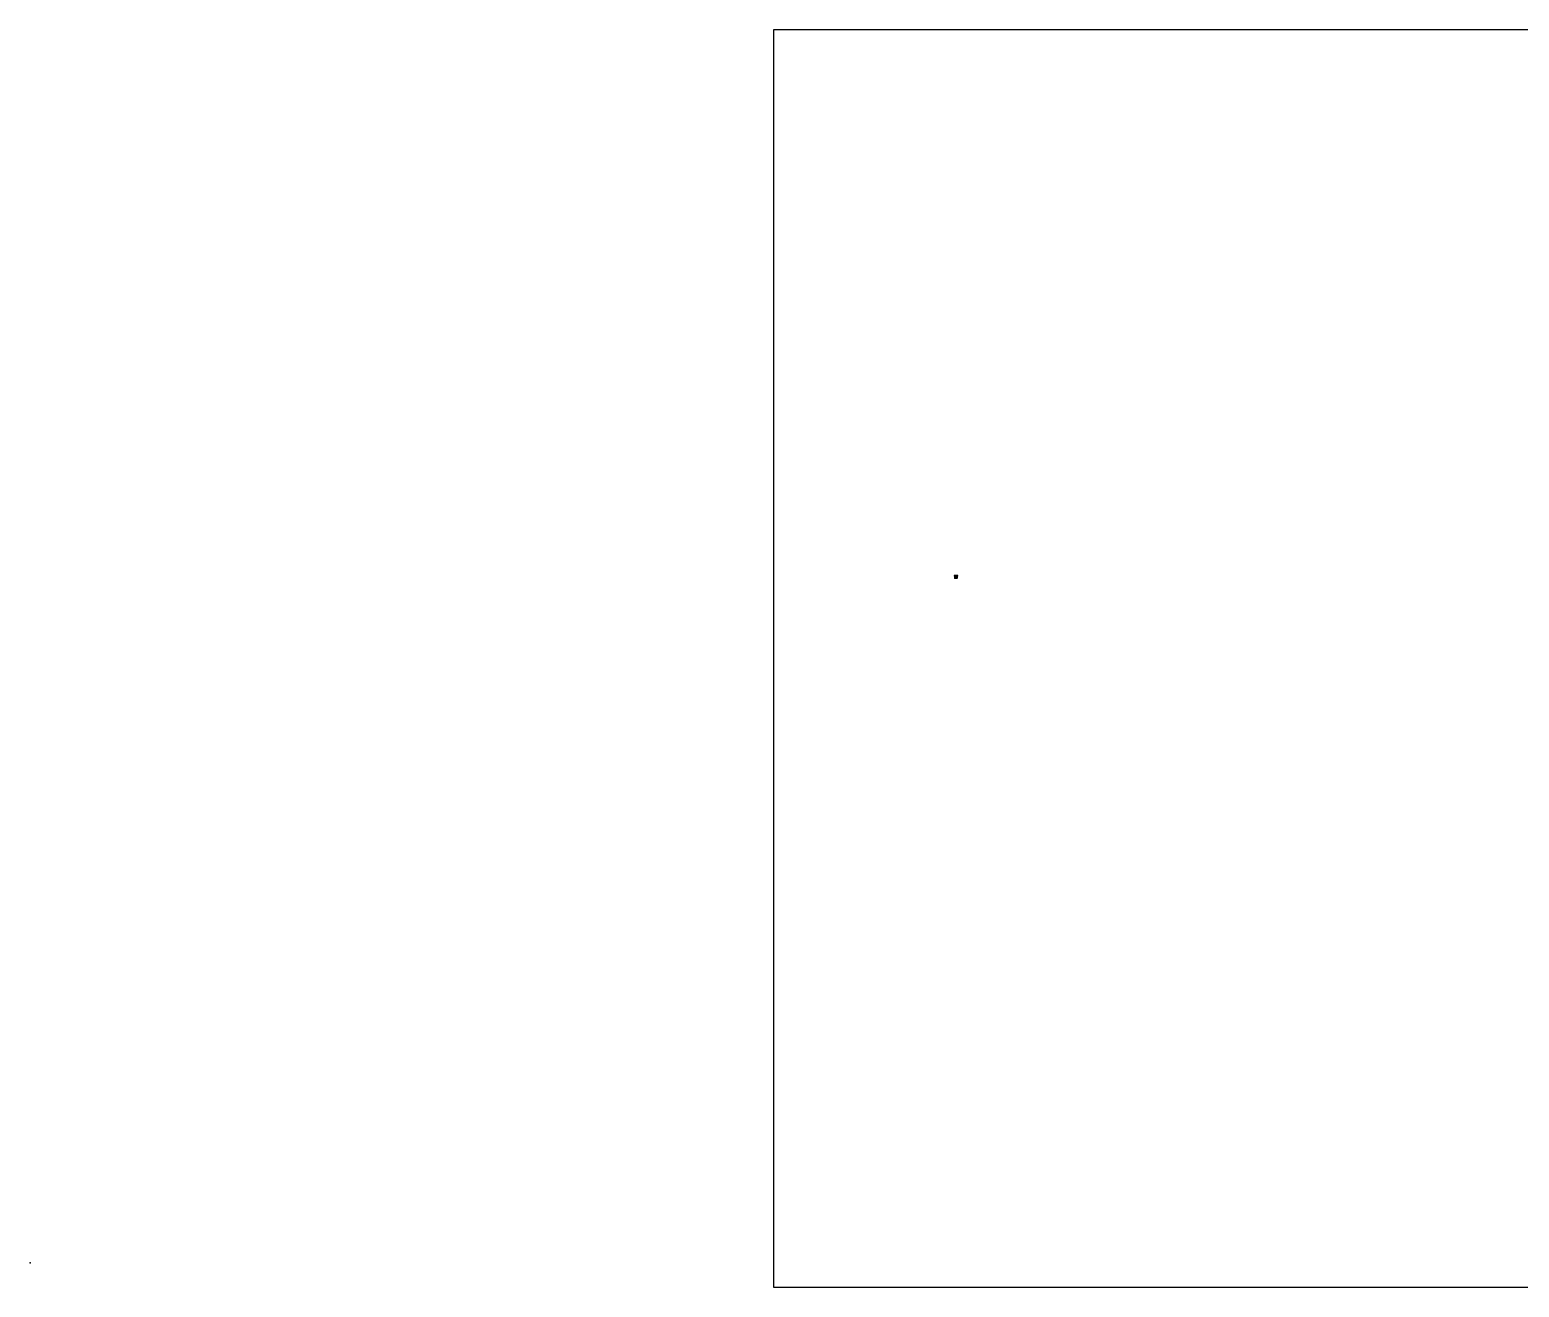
# Model space of a CAD drawing. Header units: millimetres. Extents: x 4107 to 6477, y 1389 to 3457.
# Drawn here: x 4107 to 5292, y 2406 to 3406 of the extents above; entities that cross this region are included whole.
import ezdxf

# ---------------------------------------------------------------- set-up
doc = ezdxf.new("R2010")
doc.units = ezdxf.units.MM
for name, color, linetype in [('F', 7, 'Continuous'), ('lahan', 82, 'Continuous'), ('O', 4, 'Continuous')]:
    doc.layers.add(name, color=color, linetype=linetype)
doc.layers.add('text', color=40, linetype='Continuous', lineweight=15)

# ---------------------------------------------------------------- blocks, each defined once
blk = doc.blocks.new('F22')
for p, q in [((-0.3, -0.4), (-0.3, -0.1)), ((-0.2, -0.4), (-0.3, -0.4)), ((0.1, 0), (-0.2, 0)), ((-0.2, -0.1), (-0.2, -0.4)), ((0.1, -0.4), (-0.2, -0.4)), ((-0.2, -0.4), (-0.2, -0.4)), ((0.2, -0.4), (0.1, -0.4)), ((0.2, -0.1), (0.2, -0.4)), ((0.2, -0.4), (0.2, -0.1)), ((0.2, -0.4), (0.2, -0.4))]:
    blk.add_line(p, q)
for centre, radius, start, end in [((-0.2, -0.1), 0.0762, 90, 180), ((0, -0.3), 0.243, 41.6173, 137.9693), ((-0.2, -0.1), 0.0762, 137.9693, 180), ((0, -0.4), 0.317, 50.7488, 128.995), ((0.1, -0.1), 0.0762, 3.9527, 90), ((0.1, -0.1), 0.0762, 0, 41.6173), ((0, -0.1), 0.243, 359.5199, 3.9527)]:
    blk.add_arc(centre, radius, start, end)

msp = doc.modelspace()

# ---------------------------------------------------------------- linework, layer by layer
at = {"color": 4}
for p, q in [((4843.3, 2972.2), (4843.3, 2972.2)), ((4843.3, 2972.2), (4843.3, 2972.2)), ((4843.3, 2972.2), (4843.3, 2972.2)), ((4843.3, 2972.2), (4843.3, 2972.2)), ((4843.4, 2972.3), (4843.4, 2972.3)), ((4843.4, 2972.3), (4843.4, 2972.3)), ((4843.4, 2972.3), (4843.4, 2972.3)), ((4843.4, 2972.2), (4843.4, 2972.2)), ((4843.4, 2972.2), (4843.4, 2972.2)), ((4843.4, 2972.2), (4843.4, 2972.2)), ((4843.5, 2972.2), (4843.5, 2972.2)), ((4843.5, 2972.2), (4843.5, 2972.2)), ((4844.1, 2972.3), (4844.1, 2972.3)), ((4844.1, 2972.3), (4844.1, 2972.3)), ((4844.1, 2972.3), (4844.1, 2972.3)), ((4844.1, 2972.2), (4844.1, 2972.2)), ((4844.1, 2972.2), (4844.1, 2972.2)), ((4844.1, 2972.2), (4844.1, 2972.2)), ((4844.1, 2972.2), (4844.1, 2972.2)), ((4844.2, 2972.3), (4844.2, 2972.3)), ((4844.2, 2972.3), (4844.2, 2972.3)), ((4844.2, 2972.3), (4844.2, 2972.3)), ((4844.2, 2972.2), (4844.2, 2972.2)), ((4844.2, 2972.2), (4844.2, 2972.2)), ((4844.3, 2972.2), (4844.3, 2972.2)), ((4844.6, 2971.5), (4844.6, 2971.5))]:
    msp.add_line(p, q, dxfattribs=at)
for centre, radius, start, end in [((4878.3, 2971.2), 35.3, 178.36, 181.3231), ((4843.5, 2970.4), 0.448, 174.1209, 188.6555), ((4843.1, 2970.2), 0.0334, 146.2965, 184.7733), ((4843, 2970.3), 0.0351, 326.2965, 8.6555), ((4843.1, 2970.2), 0.0295, 184.7733, 255.4071), ((4842.6, 2972.3), 0.426, 355.6228, 5.3317), ((4843.1, 2972.3), 0.00911, 71.4668, 182.2939), ((4843.4, 2972.3), 0.34, 182.2939, 185.3317), ((4843.4, 2969.6), 2.28, 48.5194, 97.5266), ((4843.3, 2969.5), 2.43, 48.7884, 95.0163), ((4843.4, 2969.7), 2.15, 46.9537, 98.2406), ((4842.8, 2971.7), 0.306, 355.7085, 42.0373), ((4842.9, 2971.7), 0.249, 347.0121, 46.8621), ((4843.5, 2971.3), 0.554, 68.3817, 134.1477), ((4843.1, 2970.3), 0.0876, 255.4071, 277.5831), ((4843.2, 2969.1), 1.13, 92.3933, 97.5831), ((4843.7, 2972.1), 0.452, 157.9911, 199.9836), ((4843.8, 2972.1), 0.61, 162.6979, 196.8353), ((4843.6, 2976.5), 4.59, 265.6018, 272.5945), ((4843.5, 2973.4), 1.5, 258.5049, 282.1767), ((4844.1, 3008.8), 38.6, 268.6026, 270.8363), ((4843.5, 2970.6), 1.71, 79.604, 99.7299), ((4843.5, 2971), 1.3, 76.0572, 102.4001), ((4843.2, 2970.4), 1.51, 19.6651, 69.0127), ((4843.2, 2972.1), 0.647, 343.9555, 15.3706), ((4844.6, 2972.2), 0.573, 165.6122, 199.7856), ((4844.7, 2972.1), 0.681, 164.3408, 192.9705), ((4844.4, 2970.1), 2.25, 82.6197, 98.3988), ((4844.3, 2969.3), 3.01, 82.8921, 94.9685), ((4844.3, 2973.8), 1.85, 262.2323, 281.4972), ((4844.3, 2973.6), 1.68, 267.9544, 283.3394), ((4845, 2970.9), 0.425, 109.9082, 175.2155), ((4845.2, 2970.8), 0.571, 117.7087, 170.3683), ((4844.1, 2972.1), 0.603, 345.005, 17.1342), ((4844.7, 2969.9), 0.3, 72.637, 92.8075), ((4844.8, 2970.3), 0.107, 252.637, 279.732), ((4844.9, 2972.3), 0.00911, 357.7061, 108.5332), ((4848.1, 2972.3), 3.23, 179.5732, 181.5075), ((4845.3, 2972.3), 0.426, 174.6683, 184.3772), ((4844.9, 2972.3), 0.00898, 353.1759, 75.5645), ((4844.5, 2972.3), 0.34, 354.6683, 357.7061), ((4844.3, 2972.4), 0.565, 350.2785, 353.1759), ((4810.3, 2971.3), 34.6, 358.5413, 1.4314), ((4843.5, 2970.3), 1.38, 358.9186, 4.1218), ((4845, 2970.3), 0.152, 175.1878, 200.2501), ((4844.8, 2970.2), 0.0374, 279.732, 20.2501)]:
    msp.add_arc(centre, radius, start, end, dxfattribs=at)
for p in [(4843.1, 2970.9), (4843.1, 2970.7), (4843.1, 2970.5), (4843.1, 2970.3), (4843.2, 2971), (4843.2, 2970.3), (4843.3, 2971.1), (4843.3, 2971), (4843.3, 2970.5), (4843.4, 2972.1), (4843.4, 2970.9), (4843.5, 2972), (4843.5, 2971.4), (4843.5, 2970.5), (4843.6, 2972.1), (4843.6, 2971.2), (4843.7, 2971.5), (4843.7, 2971), (4843.7, 2970.9), (4843.8, 2972.3), (4843.8, 2972.2), (4843.8, 2970.4), (4843.9, 2971.1), (4843.9, 2970.6), (4843.9, 2970.3), (4844, 2970.7), (4844, 2970.6), (4844.2, 2972.1), (4844.2, 2971.6), (4844.2, 2971.4), (4844.2, 2971.3), (4844.2, 2971), (4844.3, 2972), (4844.3, 2971.9), (4844.3, 2971.6), (4844.4, 2972.1), (4844.4, 2971.7), (4844.4, 2971.4), (4844.4, 2970.6), (4844.5, 2972.2), (4844.6, 2972.1), (4844.6, 2971.8), (4844.6, 2971.4), (4844.6, 2971.2), (4844.6, 2970.8), (4844.6, 2970.4), (4844.8, 2972.1), (4844.8, 2971.6)]:
    msp.add_point(p, dxfattribs=at)
at = {"layer": 'F'}
for p, q in [((4842.6, 2972.3), (4842.6, 2971.9)), ((4843, 2972.3), (4842.6, 2972.3)), ((4842.6, 2971.9), (4843, 2971.9)), ((4843, 2971.9), (4843, 2972.3)), ((4845, 2972.3), (4845, 2971.9)), ((4845.3, 2972.3), (4845, 2972.3)), ((4845, 2971.9), (4845.3, 2971.9)), ((4845.3, 2971.9), (4845.3, 2972.3))]:
    msp.add_line(p, q, dxfattribs=at)
at = {"layer": 'F', "color": 4}
for p, q in [((4843.1, 2970.2), (4843.1, 2972.3)), ((4844.9, 2972.3), (4843.1, 2972.3)), ((4844.9, 2970.2), (4843.1, 2970.2)), ((4844.9, 2972.3), (4844.9, 2970.2))]:
    msp.add_line(p, q, dxfattribs=at)
at = {"layer": 'F'}
for centre, radius in [((4842.8, 2972.1), 0.125), ((4842.8, 2972.1), 0.0659), ((4845.2, 2972.1), 0.125), ((4845.2, 2972.1), 0.0659)]:
    msp.add_circle(centre, radius, dxfattribs=at)
at = {"layer": 'F', "color": 4}
for p in [(4843.2, 2971), (4843.3, 2972), (4843.3, 2970.7), (4843.4, 2972.2), (4843.4, 2970.4), (4843.4, 2970.4), (4843.7, 2972.2), (4843.7, 2972.1), (4843.8, 2970.3), (4843.8, 2970.3), (4844.1, 2972), (4844.1, 2971.5), (4844.1, 2971.3), (4844.1, 2971.2), (4844.2, 2972.3), (4844.3, 2971.2), (4844.3, 2970.7), (4844.5, 2972.1), (4844.5, 2972), (4844.5, 2971.4), (4844.6, 2971.2), (4844.7, 2972), (4844.7, 2970.7), (4844.8, 2970.5)]:
    msp.add_point(p, dxfattribs=at)
at = {"layer": 'lahan'}
msp.add_lwpolyline([(4698.7, 2406.4), (6098.7, 2406.4), (6098.7, 3406.4), (4698.7, 3406.4)], close=True, dxfattribs=at)
at = {"layer": 'O'}
for p, q in [((4842.9, 2972.3), (4842.6, 2972)), ((4842.6, 2972.3), (4843, 2971.9)), ((4845.3, 2972.3), (4844.9, 2971.9)), ((4845, 2972.3), (4845.3, 2972))]:
    msp.add_line(p, q, dxfattribs=at)
for centre in [(4842.8, 2972.1), (4845.2, 2972.1)]:
    msp.add_circle(centre, 0.119, dxfattribs=at)
for centre, radius, start, end in [((4842.8, 2972.2), 0.055, 92.6305, 208.6374), ((4842.8, 2972.2), 0.0573, 37.019, 153.3222), ((4845.1, 2972.2), 0.0573, 26.6778, 142.981), ((4845.2, 2972.2), 0.055, 331.3626, 87.3695)]:
    msp.add_arc(centre, radius, start, end, dxfattribs=at)

# ---------------------------------------------------------------- block references
at = {"layer": 'text'}
msp.add_blockref('F22', (4107.4, 2426), dxfattribs=at)

doc.saveas('drawing.dxf')
